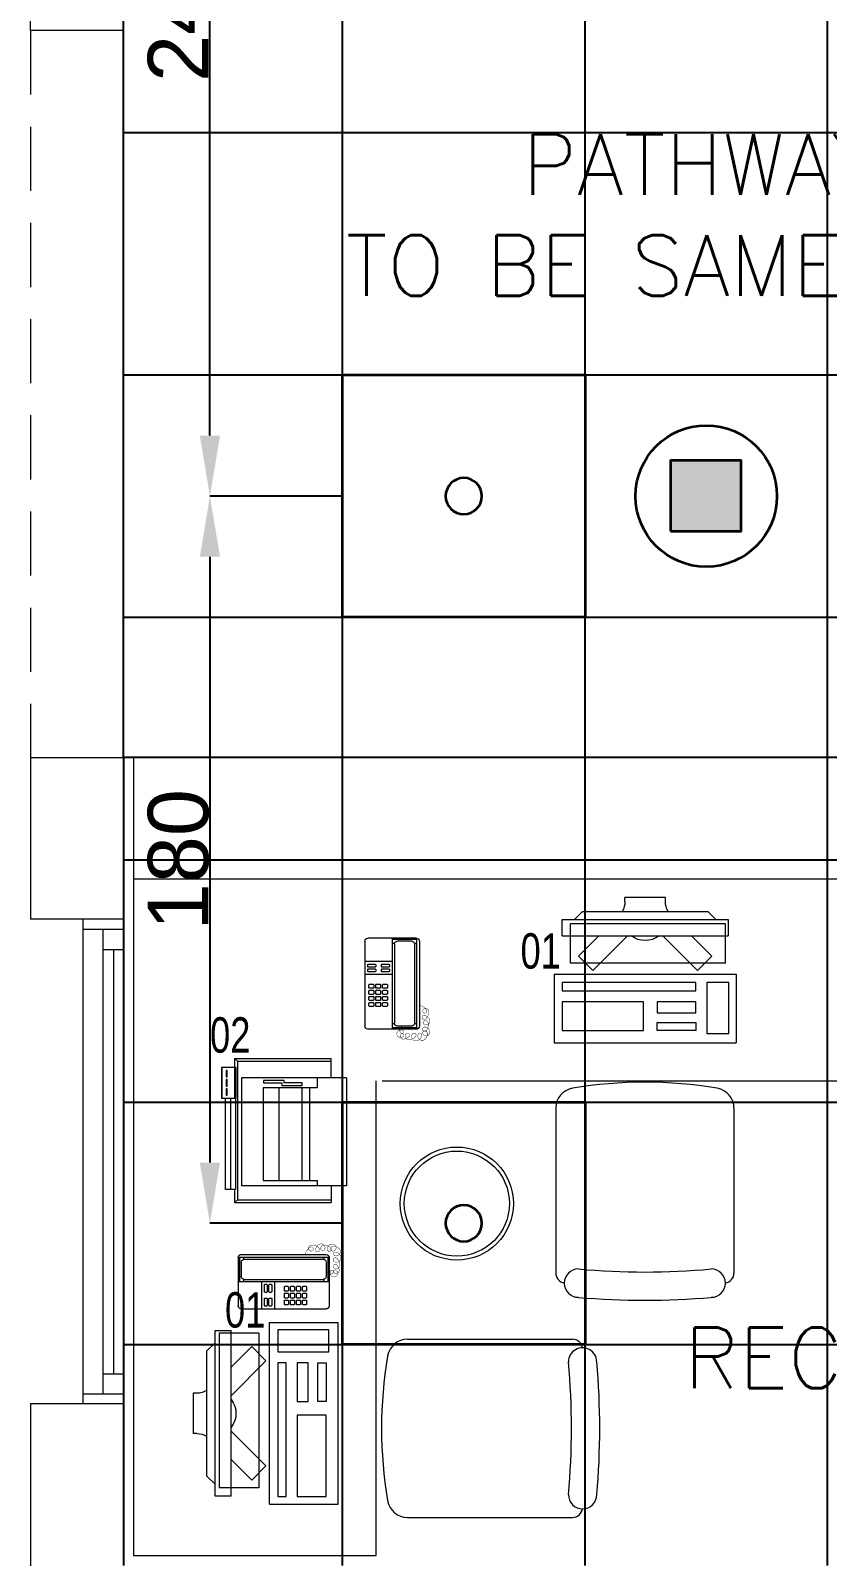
# Model space of a CAD drawing. Header units: inches. Extents: x -12418 to 57169, y -29325 to 19878.
# Drawn here: x 5228 to 7200, y -4725 to -947 of the extents above; entities that cross this region are included whole.
import ezdxf
from ezdxf.enums import TextEntityAlignment as Align

# ---------------------------------------------------------------- set-up
doc = ezdxf.new("R2010")
doc.units = ezdxf.units.IN
doc.header["$LTSCALE"] = 25
doc.header["$MEASUREMENT"] = 0
doc.header["$PDMODE"] = 3
doc.linetypes.add('00-Ground Floor$0$HIDDEN', pattern=[9.525, 6.35, -3.175])
doc.layers.get('0').update_dxf_attribs({"color": 8})
doc.layers.get('Defpoints').update_dxf_attribs({"color": 8})
for name, color, linetype, lineweight in [('00-Ground Floor$0$72_EGR_BASE_TEXT', 252, 'Continuous', 5), ('00-Ground Floor$0$72_EGR_EQP_TAG', 142, 'Continuous', 5), ('00-Ground Floor$0$Aluminum', 251, 'Continuous', 5), ('00-Ground Floor$0$LOADING', 253, 'Continuous', 5), ('00-Ground Floor$0$Proj', 251, 'Continuous', 5), ('00-Ground Floor$0$Walls', 251, 'Continuous', 5), ('E-DIM', 6, 'Continuous', 18), ('E-LITE-CIRC-NUMB', 6, 'Continuous', 25), ('E-LITE-CLNG', 150, 'Continuous', 35), ('E-LITE-CTRL', 6, 'Continuous', 25), ('T-INTC-CLNG @ 100', 33, 'Continuous', 35), ('T-INTC-DEVC-NUMB', 2, 'Continuous', 25)]:
    doc.layers.add(name, color=color, linetype=linetype, lineweight=lineweight)
doc.layers.add('00-Ground Floor$0$False Ceiling', color=251, linetype='Continuous')
doc.styles.add('00-Ground Floor$0$SIMPLEX', font='SIMPLEX.shx', dxfattribs={"height": 150})
doc.styles.add('00-Ground Floor$0$X3G_ENTITY_257CFD', font='swisscl.ttf', dxfattribs={"height": 200})
doc.styles.add('DC_Simplex', font='SIMPLEX.shx', dxfattribs={"width": 0.7})
doc.styles.get("Standard").update_dxf_attribs({"font": 'arial.ttf'})
doc.dimstyles.get("Standard").update_dxf_attribs({"dimtxt": 150, "dimasz": 150, "dimexe": 0.18, "dimexo": 0.0625, "dimgap": 1, "dimtad": 1, "dimdec": 0, "dimlfac": 0.1, "dimzin": 0, "dimdsep": 46, "dimtxsty": 'Standard', "dimcen": 0.09, "dimclrd": 256, "dimclrt": 7, "dimadec": 0, "dimazin": 0, "dimtfac": 1, "dimtdec": 0, "dimtofl": 0, "dimtmove": 0, "dimatfit": 3, "dimfxl": 1, "dimtolj": 1, "dimtzin": 0, "dimarcsym": 0})

# ---------------------------------------------------------------- blocks, each defined once
blk = doc.blocks.new('00-Ground Floor$0$GF21021-P')
for p, q in [((-0.2207, 0.4756), (-0.2207, 0.0675)), ((0.2205, 0.4756), (0.2205, 0.0675))]:
    blk.add_line(p, q)
for centre, radius, start, end in [((-0.0001, -0.5295), 1.0695, 80.3671, 99.6329), ((-0.1707, 0.4756), 0.05, 99.6329, 180), ((0.1705, 0.4756), 0.05, 0, 80.3671), ((-0.1643, 0.0425), 0.0351, 90, 270), ((0, 1.8467), 1.7767, 264.6946, 275.3053), ((0.1641, 0.0425), 0.0351, 270, 90), ((-0.1957, 0.0675), 0.025, 180, 261.4721), ((0.1955, 0.0675), 0.025, 278.5279, 0), ((0, 1.8314), 1.8314, 264.8532, 275.147)]:
    blk.add_arc(centre, radius, start, end)
blk = doc.blocks.new('00-Ground Floor$0$DM20079-P')
at = {"color": 0}
for p, q in [((-0.0686, 0.217), (-0.0686, 0.008)), ((-0.0616, 0.225), (0.0594, 0.225)), ((-0.0616, 0.225), (-0.0616, 0)), ((-0.0616, 0.222), (-0.0016, 0.222)), ((-0.0616, 0.212), (-0.0565, 0.212)), ((-0.0566, 0.2105), (-0.0566, 0.0145)), ((-0.0496, 0.2175), (-0.0136, 0.2175)), ((-0.0068, 0.212), (-0.0016, 0.212)), ((-0.0066, 0.2105), (-0.0066, 0.0145)), ((-0.0016, 0.225), (-0.0016, 0)), ((0.0664, 0.217), (0.0664, 0.008)), ((-0.0016, 0.1675), (0.0664, 0.1675)), ((-0.0016, 0.135), (0.0664, 0.135)), ((-0.0616, 0.013), (-0.0565, 0.013)), ((-0.0616, 0.003), (-0.0016, 0.003)), ((-0.0594, 0), (0.0594, 0)), ((-0.0496, 0.0075), (-0.0136, 0.0075)), ((-0.0068, 0.013), (-0.0016, 0.013))]:
    blk.add_line(p, q, dxfattribs=at)
for points in [[(0.0074, 0.1605, 0.414214), (0.0054, 0.1585), (0.0054, 0.1555, 0.414214), (0.0074, 0.1535), (0.0234, 0.1535, 0.414214), (0.0254, 0.1555), (0.0254, 0.1585, 0.414214), (0.0234, 0.1605)], [(0.0574, 0.1535, 0.414214), (0.0594, 0.1555), (0.0594, 0.1585, 0.414214), (0.0574, 0.1605), (0.0414, 0.1605, 0.414214), (0.0394, 0.1585), (0.0394, 0.1555, 0.414214), (0.0414, 0.1535)], [(0.0234, 0.142, 0.414214), (0.0254, 0.144), (0.0254, 0.147, 0.414214), (0.0234, 0.149), (0.0074, 0.149, 0.414214), (0.0054, 0.147), (0.0054, 0.144, 0.414214), (0.0074, 0.142)], [(0.0574, 0.142, 0.414214), (0.0594, 0.144), (0.0594, 0.147, 0.414214), (0.0574, 0.149), (0.0414, 0.149, 0.414214), (0.0394, 0.147), (0.0394, 0.144, 0.414214), (0.0414, 0.142)], [(0.0104, 0.103, 0.414214), (0.0124, 0.101), (0.0204, 0.101, 0.414214), (0.0224, 0.103), (0.0224, 0.109, 0.414214), (0.0204, 0.111), (0.0124, 0.111, 0.414214), (0.0104, 0.109)], [(0.0104, 0.088, 0.414214), (0.0124, 0.086), (0.0204, 0.086, 0.414214), (0.0224, 0.088), (0.0224, 0.094, 0.414214), (0.0204, 0.096), (0.0124, 0.096, 0.414214), (0.0104, 0.094)], [(0.0104, 0.073, 0.414214), (0.0124, 0.071), (0.0204, 0.071, 0.414214), (0.0224, 0.073), (0.0224, 0.079, 0.414214), (0.0204, 0.081), (0.0124, 0.081, 0.414214), (0.0104, 0.079)], [(0.0274, 0.103, 0.414214), (0.0294, 0.101), (0.0374, 0.101, 0.414214), (0.0394, 0.103), (0.0394, 0.109, 0.414214), (0.0374, 0.111), (0.0294, 0.111, 0.414214), (0.0274, 0.109)], [(0.0274, 0.088, 0.414214), (0.0294, 0.086), (0.0374, 0.086, 0.414214), (0.0394, 0.088), (0.0394, 0.094, 0.414214), (0.0374, 0.096), (0.0294, 0.096, 0.414214), (0.0274, 0.094)], [(0.0274, 0.073, 0.414214), (0.0294, 0.071), (0.0374, 0.071, 0.414214), (0.0394, 0.073), (0.0394, 0.079, 0.414214), (0.0374, 0.081), (0.0294, 0.081, 0.414214), (0.0274, 0.079)], [(0.0444, 0.103, 0.414214), (0.0464, 0.101), (0.0544, 0.101, 0.414214), (0.0564, 0.103), (0.0564, 0.109, 0.414214), (0.0544, 0.111), (0.0464, 0.111, 0.414214), (0.0444, 0.109)], [(0.0444, 0.088, 0.414214), (0.0464, 0.086), (0.0544, 0.086, 0.414214), (0.0564, 0.088), (0.0564, 0.094, 0.414214), (0.0544, 0.096), (0.0464, 0.096, 0.414214), (0.0444, 0.094)], [(0.0444, 0.073, 0.414214), (0.0464, 0.071), (0.0544, 0.071, 0.414214), (0.0564, 0.073), (0.0564, 0.079, 0.414214), (0.0544, 0.081), (0.0464, 0.081, 0.414214), (0.0444, 0.079)], [(0.0104, 0.058, 0.414214), (0.0124, 0.056), (0.0204, 0.056, 0.414214), (0.0224, 0.058), (0.0224, 0.064, 0.414214), (0.0204, 0.066), (0.0124, 0.066, 0.414214), (0.0104, 0.064)], [(0.0274, 0.058, 0.414214), (0.0294, 0.056), (0.0374, 0.056, 0.414214), (0.0394, 0.058), (0.0394, 0.064, 0.414214), (0.0374, 0.066), (0.0294, 0.066, 0.414214), (0.0274, 0.064)], [(0.0444, 0.058, 0.414214), (0.0464, 0.056), (0.0544, 0.056, 0.414214), (0.0564, 0.058), (0.0564, 0.064, 0.414214), (0.0544, 0.066), (0.0464, 0.066, 0.414214), (0.0444, 0.064)]]:
    blk.add_lwpolyline(points, format="xyb", close=True, dxfattribs=at)
at = {"color": 0, "const_width": 0.001}
blk.add_lwpolyline([(-0.0686, 0.059, 0.184574), (-0.0861, 0.0478, 1.44364), (-0.0769, 0.0452, 0.837915), (-0.0907, 0.0465, 0.30536), (-0.0835, 0.0248, 1.584726), (-0.0815, 0.034, 0.253153), (-0.094, 0.0228, 0.874198), (-0.0776, 0.0142, 0.915253), (-0.0897, 0.0168, 0.223821), (-0.0874, -0.0011, 1.703343), (-0.0796, 0.005, 0.588962), (-0.0934, -0.0114, 0.717795), (-0.0769, -0.0108, 0.983104), (-0.0875, -0.0075, 0.326362), (-0.0815, -0.0259, 0.758716), (-0.0657, -0.0134, 0.906186), (-0.0743, -0.016, 0.189488), (-0.067, -0.0272, 0.7948), (-0.0506, -0.0127, 1.223996), (-0.0585, -0.0193, 0.072149), (-0.0473, -0.0259, 0.645886), (-0.0341, -0.0134, 1.366917), (-0.042, -0.0193, 0.078415), (-0.0315, -0.0246, 0.723006), (-0.0229, -0.0127, 1.105484), (-0.0289, -0.018, 0.327892), (-0.017, -0.0193, 0.446638), (-0.0144, -0.0068, 0.327263), (-0.0269, -0.0029, 1.240441), (-0.0229, -0.0094, 0.611307), (-0.0278, 0.0075)], format="xyb", dxfattribs=at)
at = {"color": 0}
for centre, radius, start, end in [((-0.0605, 0.217), 0.00813, 97.9633, 179.6649), ((-0.0496, 0.2105), 0.007, 90, 180), ((-0.0136, 0.2105), 0.007, 0, 90), ((0.0582, 0.217), 0.00813, 0.3351, 82.0367), ((-0.0605, 0.008), 0.00813, 180.3351, 277.9633), ((-0.0496, 0.0145), 0.007, 180, 270), ((-0.0136, 0.0145), 0.007, 270, 0), ((0.0582, 0.008), 0.00813, 277.9633, 359.6649)]:
    blk.add_arc(centre, radius, start, end, dxfattribs=at)
blk = doc.blocks.new('00-Ground Floor$0$ITCWLS1-P')
at = {"layer": '00-Ground Floor$0$LOADING'}
for p, q in [((-0.2651, 0.43, 0), (-0.3051, 0.43, 0)), ((-0.3051, 0.43, 0), (-0.3051, 0.02, 0)), ((-0.2651, 0.43, 0), (-0.2651, 0.02, 0)), ((-0.17, 0.45), (-0.17, 0)), ((-0.17, 0.45), (0, 0.45)), ((-0.1496, 0.4305), (-0.1291, 0.4305)), ((-0.1291, 0.4305), (-0.1291, 0.4089)), ((0, 0.45), (0, 0)), ((-0.3251, 0.38, 0), (-0.3051, 0.4, 0)), ((-0.3251, 0.38, 0), (-0.3251, 0.07, 0)), ((-0.197, 0.4094), (-0.295, 0.4094)), ((-0.295, 0.0264), (-0.295, 0.4094)), ((-0.197, 0.0264), (-0.197, 0.4094)), ((-0.3503, 0.275), (-0.3596, 0.275)), ((-0.3596, 0.175), (-0.3596, 0.275)), ((-0.3503, 0.175), (-0.3596, 0.175)), ((-0.3251, 0.07, 0), (-0.3051, 0.05, 0)), ((-0.3051, 0.02, 0), (-0.2651, 0.02, 0)), ((-0.197, 0.0264), (-0.295, 0.0264)), ((-0.17, 0), (0, 0))]:
    blk.add_line(p, q, dxfattribs=at)
at = {"layer": '00-Ground Floor$0$LOADING', "extrusion": (2.48281e-10, 3.18408e-10, -1)}
for p, q in [((-0.2651, 0.3395), (-0.2144, 0.3902)), ((-0.1791, 0.3548), (-0.2144, 0.3902)), ((-0.2651, 0.2688), (-0.1791, 0.3548))]:
    blk.add_line(p, q, dxfattribs=at)
at = {"layer": '00-Ground Floor$0$LOADING', "extrusion": (2.48281e-10, -3.18408e-10, -1)}
for p, q in [((-0.2651, 0.1812), (-0.1791, 0.0952)), ((-0.2651, 0.1105), (-0.2144, 0.0598)), ((-0.1791, 0.0952), (-0.2144, 0.0598))]:
    blk.add_line(p, q, dxfattribs=at)
at = {"layer": '00-Ground Floor$0$LOADING'}
for points in [[(-0.1291, 0.4089), (-0.1291, 0.1), (-0.1496, 0.1), (-0.1496, 0.4305)], [(-0.1496, 0.1), (-0.1496, 0.1), (-0.1496, 0.1), (-0.1496, 0.1), (-0.1496, 0.1), (-0.1496, 0.1), (-0.1496, 0.1), (-0.1496, 0.1), (-0.1496, 0.1)], [(-0.1496, 0.1), (-0.1496, 0.1), (-0.1496, 0.1), (-0.1496, 0.1), (-0.1496, 0.1), (-0.1496, 0.1), (-0.1496, 0.1), (-0.1496, 0.1), (-0.1496, 0.1), (-0.1496, 0.1), (-0.1496, 0.1), (-0.1496, 0.1), (-0.1496, 0.1), (-0.1496, 0.1), (-0.1496, 0.1), (-0.1496, 0.1), (-0.1496, 0.1), (-0.1496, 0.1)], [(-0.1496, 0.1), (-0.1496, 0.1), (-0.1496, 0.1), (-0.1496, 0.1), (-0.1496, 0.1), (-0.1496, 0.1), (-0.1496, 0.1), (-0.1496, 0.1), (-0.1496, 0.1), (-0.1496, 0.1)], [(-0.1496, 0.1), (-0.1496, 0.1), (-0.1496, 0.1), (-0.1496, 0.1), (-0.1496, 0.1), (-0.1496, 0.1), (-0.1496, 0.1)], [(-0.1496, 0.1), (-0.1496, 0.1), (-0.1496, 0.1), (-0.1496, 0.1), (-0.1496, 0.1), (-0.1496, 0.1), (-0.1496, 0.1), (-0.1496, 0.1), (-0.1496, 0.1), (-0.1496, 0.1)], [(-0.1496, 0.1), (-0.1496, 0.1), (-0.1496, 0.1), (-0.1496, 0.1), (-0.1496, 0.1), (-0.1496, 0.1), (-0.1496, 0.1), (-0.1496, 0.1), (-0.1496, 0.1), (-0.1496, 0.1), (-0.1496, 0.1), (-0.1496, 0.1), (-0.1496, 0.1), (-0.1496, 0.1), (-0.1496, 0.1)], [(-0.1496, 0.1), (-0.1496, 0.1), (-0.1496, 0.1), (-0.1496, 0.1), (-0.1496, 0.1), (-0.1496, 0.1), (-0.1496, 0.1), (-0.1496, 0.1), (-0.1496, 0.1), (-0.1496, 0.1)], [(-0.1496, 0.1), (-0.1496, 0.1), (-0.1496, 0.1), (-0.1496, 0.1), (-0.1496, 0.1), (-0.1496, 0.1), (-0.1496, 0.1), (-0.1496, 0.1), (-0.1496, 0.1), (-0.1496, 0.1)], [(-0.1496, 0.1), (-0.1496, 0.1), (-0.1496, 0.1), (-0.1496, 0.1), (-0.1496, 0.1), (-0.1496, 0.1), (-0.1496, 0.1), (-0.1496, 0.1), (-0.1496, 0.1), (-0.1496, 0.1), (-0.1496, 0.1), (-0.1496, 0.1), (-0.1496, 0.1), (-0.1496, 0.1), (-0.1496, 0.1), (-0.1496, 0.1), (-0.1496, 0.1), (-0.1496, 0.1), (-0.1496, 0.1), (-0.1496, 0.1), (-0.1496, 0.1), (-0.1496, 0.1), (-0.1496, 0.1), (-0.1496, 0.1), (-0.1496, 0.1), (-0.1496, 0.1), (-0.1496, 0.1), (-0.1496, 0.1), (-0.1496, 0.1), (-0.1496, 0.1), (-0.1496, 0.1), (-0.1496, 0.1), (-0.1496, 0.1), (-0.1496, 0.1), (-0.1496, 0.1), (-0.1496, 0.1), (-0.1496, 0.1), (-0.1496, 0.1), (-0.1496, 0.1), (-0.1496, 0.1), (-0.1496, 0.1), (-0.1496, 0.1), (-0.1496, 0.1), (-0.1496, 0.1), (-0.1496, 0.1), (-0.1496, 0.1), (-0.1496, 0.1), (-0.1496, 0.1), (-0.1496, 0.1), (-0.1496, 0.1), (-0.1496, 0.1), (-0.1496, 0.1), (-0.1496, 0.1), (-0.1496, 0.1)], [(-0.1496, 0.1), (-0.1496, 0.1), (-0.1496, 0.1), (-0.1496, 0.1), (-0.1496, 0.1), (-0.1496, 0.1), (-0.1496, 0.1), (-0.1496, 0.1), (-0.1496, 0.1), (-0.1496, 0.1), (-0.1496, 0.1), (-0.1496, 0.1), (-0.1496, 0.1), (-0.1496, 0.1), (-0.1496, 0.1), (-0.1496, 0.1), (-0.1496, 0.1), (-0.1496, 0.1), (-0.1496, 0.1), (-0.1496, 0.1), (-0.1496, 0.1), (-0.1496, 0.1), (-0.1496, 0.1), (-0.1496, 0.1), (-0.1496, 0.1), (-0.1496, 0.1), (-0.1496, 0.1), (-0.1496, 0.1), (-0.1496, 0.1), (-0.1496, 0.1), (-0.1496, 0.1), (-0.1496, 0.1), (-0.1496, 0.1), (-0.1496, 0.1), (-0.1496, 0.1), (-0.1496, 0.1), (-0.1496, 0.1), (-0.1496, 0.1), (-0.1496, 0.1), (-0.1496, 0.1), (-0.1496, 0.1), (-0.1496, 0.1), (-0.1496, 0.1), (-0.1496, 0.1), (-0.1496, 0.1), (-0.1496, 0.1), (-0.1496, 0.1), (-0.1496, 0.1), (-0.1496, 0.1), (-0.1496, 0.1), (-0.1496, 0.1), (-0.1496, 0.1), (-0.1496, 0.1), (-0.1496, 0.1), (-0.1496, 0.1), (-0.1496, 0.1), (-0.1496, 0.1), (-0.1496, 0.1), (-0.1496, 0.1), (-0.1496, 0.1), (-0.1496, 0.1), (-0.1496, 0.1), (-0.1496, 0.1), (-0.1496, 0.1), (-0.1496, 0.1), (-0.1496, 0.1), (-0.1496, 0.1), (-0.1496, 0.1), (-0.1496, 0.1), (-0.1496, 0.1), (-0.1496, 0.1), (-0.1496, 0.1), (-0.1496, 0.1), (-0.1496, 0.1), (-0.1496, 0.1), (-0.1496, 0.1), (-0.1496, 0.1), (-0.1496, 0.1), (-0.1496, 0.1), (-0.1496, 0.1), (-0.1496, 0.1), (-0.1496, 0.1), (-0.1496, 0.1), (-0.1496, 0.1), (-0.1496, 0.1), (-0.1496, 0.1), (-0.1496, 0.1), (-0.1496, 0.1), (-0.1496, 0.1)], [(-0.1496, 0.1), (-0.1496, 0.1), (-0.1496, 0.1), (-0.1496, 0.1), (-0.1496, 0.1), (-0.1496, 0.1), (-0.1496, 0.1), (-0.1496, 0.1), (-0.1496, 0.1), (-0.1496, 0.1), (-0.1496, 0.1), (-0.1496, 0.1)], [(-0.1496, 0.1), (-0.1496, 0.1), (-0.1496, 0.1), (-0.1496, 0.1), (-0.1496, 0.1), (-0.1496, 0.1), (-0.1496, 0.1)], [(-0.1496, 0.1), (-0.1496, 0.1), (-0.1496, 0.1), (-0.1496, 0.1), (-0.1496, 0.1), (-0.1496, 0.1), (-0.1496, 0.1), (-0.1496, 0.1), (-0.1496, 0.1), (-0.1496, 0.1), (-0.1496, 0.1), (-0.1496, 0.1), (-0.1496, 0.1), (-0.1496, 0.1), (-0.1496, 0.1), (-0.1496, 0.1), (-0.1496, 0.1)], [(-0.1496, 0.1), (-0.1496, 0.1), (-0.1496, 0.1), (-0.1496, 0.1), (-0.1496, 0.1), (-0.1496, 0.1), (-0.1496, 0.1), (-0.1496, 0.1), (-0.1496, 0.1), (-0.1496, 0.1), (-0.1496, 0.1), (-0.1496, 0.1), (-0.1496, 0.1), (-0.1496, 0.1), (-0.1496, 0.1), (-0.1496, 0.1), (-0.1496, 0.1), (-0.1496, 0.1), (-0.1496, 0.1), (-0.1496, 0.1), (-0.1496, 0.1), (-0.1496, 0.1), (-0.1496, 0.1), (-0.1496, 0.1), (-0.1496, 0.1), (-0.1496, 0.1), (-0.1496, 0.1), (-0.1496, 0.1), (-0.1496, 0.1), (-0.1496, 0.1), (-0.1496, 0.1), (-0.1496, 0.1), (-0.1496, 0.1), (-0.1496, 0.1), (-0.1496, 0.1), (-0.1496, 0.1), (-0.1496, 0.1), (-0.1496, 0.1), (-0.1496, 0.1), (-0.1496, 0.1), (-0.1496, 0.1), (-0.1496, 0.1), (-0.1496, 0.1), (-0.1496, 0.1), (-0.1496, 0.1), (-0.1496, 0.1), (-0.1496, 0.1), (-0.1496, 0.1), (-0.1496, 0.1), (-0.1496, 0.1), (-0.1496, 0.1), (-0.1496, 0.1), (-0.1496, 0.1), (-0.1496, 0.1), (-0.1496, 0.1), (-0.1496, 0.1), (-0.1496, 0.1), (-0.1496, 0.1), (-0.1496, 0.1), (-0.1496, 0.1), (-0.1496, 0.1), (-0.1496, 0.1), (-0.1496, 0.1), (-0.1496, 0.1), (-0.1496, 0.1), (-0.1496, 0.1), (-0.1496, 0.1), (-0.1496, 0.1), (-0.1496, 0.1), (-0.1496, 0.1), (-0.1496, 0.1), (-0.1496, 0.1), (-0.1496, 0.1), (-0.1496, 0.1), (-0.1496, 0.1), (-0.1496, 0.1), (-0.1496, 0.1), (-0.1496, 0.1), (-0.1496, 0.1), (-0.1496, 0.1), (-0.1496, 0.1), (-0.1496, 0.1), (-0.1496, 0.1), (-0.1496, 0.1), (-0.1496, 0.1), (-0.1496, 0.1), (-0.1496, 0.1), (-0.1496, 0.1), (-0.1496, 0.1), (-0.1496, 0.1), (-0.1496, 0.1), (-0.1496, 0.1), (-0.1496, 0.1), (-0.1496, 0.1), (-0.1496, 0.1), (-0.1496, 0.1), (-0.1496, 0.1), (-0.1496, 0.1), (-0.1496, 0.1), (-0.1496, 0.1), (-0.1496, 0.1), (-0.1496, 0.1), (-0.1496, 0.1), (-0.1496, 0.1), (-0.1496, 0.1), (-0.1496, 0.1), (-0.1496, 0.1), (-0.1496, 0.1), (-0.1496, 0.1), (-0.1496, 0.1), (-0.1496, 0.1)], [(-0.1496, 0.1), (-0.1496, 0.1), (-0.1496, 0.1), (-0.1496, 0.1), (-0.1496, 0.1), (-0.1496, 0.1), (-0.1496, 0.1), (-0.1496, 0.1)]]:
    blk.add_lwpolyline(points, dxfattribs=at)
for points in [[(-0.1019, 0.4305), (-0.0304, 0.4305), (-0.0304, 0.2294), (-0.1019, 0.2294)], [(-0.1019, 0.1954), (-0.0747, 0.1954), (-0.0747, 0.1), (-0.1019, 0.1)], [(-0.0304, 0.1954), (-0.0508, 0.1954), (-0.0508, 0.1), (-0.0304, 0.1)], [(-0.1496, 0.1), (-0.1496, 0.1), (-0.1496, 0.1), (-0.1496, 0.1), (-0.1496, 0.1), (-0.1496, 0.1), (-0.1496, 0.1), (-0.1496, 0.1), (-0.1496, 0.1), (-0.1496, 0.1), (-0.1496, 0.1), (-0.1496, 0.1), (-0.1496, 0.1), (-0.1496, 0.1), (-0.1496, 0.1), (-0.1496, 0.1), (-0.1496, 0.1), (-0.1496, 0.1), (-0.1496, 0.1), (-0.1496, 0.1), (-0.1496, 0.1), (-0.1496, 0.1), (-0.1496, 0.1), (-0.1496, 0.1), (-0.1496, 0.1), (-0.1496, 0.1), (-0.1496, 0.1), (-0.1496, 0.1), (-0.1496, 0.1), (-0.1496, 0.1), (-0.1496, 0.1), (-0.1496, 0.1), (-0.1496, 0.1), (-0.1496, 0.1), (-0.1496, 0.1), (-0.1496, 0.1), (-0.1496, 0.1), (-0.1496, 0.1), (-0.1496, 0.1), (-0.1496, 0.1), (-0.1496, 0.1), (-0.1496, 0.1), (-0.1496, 0.1), (-0.1496, 0.1), (-0.1496, 0.1), (-0.1496, 0.1), (-0.1496, 0.1), (-0.1496, 0.1), (-0.1496, 0.1), (-0.1496, 0.1), (-0.1496, 0.1), (-0.1496, 0.1), (-0.1496, 0.1), (-0.1496, 0.1), (-0.1496, 0.1), (-0.1496, 0.1), (-0.1496, 0.1), (-0.1496, 0.1), (-0.1496, 0.1), (-0.1496, 0.1), (-0.1496, 0.1), (-0.1496, 0.1), (-0.1496, 0.1), (-0.1496, 0.1), (-0.1496, 0.1), (-0.1496, 0.1), (-0.1496, 0.1), (-0.1496, 0.1), (-0.1496, 0.1), (-0.1496, 0.1), (-0.1496, 0.1), (-0.1496, 0.1), (-0.1496, 0.1), (-0.1496, 0.1), (-0.1496, 0.1), (-0.1496, 0.1), (-0.1496, 0.1), (-0.1496, 0.1), (-0.1496, 0.1), (-0.1496, 0.1), (-0.1496, 0.1), (-0.1496, 0.1), (-0.1496, 0.1), (-0.1496, 0.1), (-0.1496, 0.1), (-0.1496, 0.1), (-0.1496, 0.1), (-0.1496, 0.1), (-0.1496, 0.1), (-0.1496, 0.1), (-0.1496, 0.1), (-0.1496, 0.1), (-0.1496, 0.1), (-0.1496, 0.1), (-0.1496, 0.1), (-0.1496, 0.1), (-0.1496, 0.1), (-0.1496, 0.1), (-0.1496, 0.1), (-0.1496, 0.1), (-0.1496, 0.1), (-0.1496, 0.1), (-0.1496, 0.1), (-0.1496, 0.1), (-0.1496, 0.1), (-0.1496, 0.1), (-0.1496, 0.1), (-0.1496, 0.1), (-0.1496, 0.1), (-0.1496, 0.1), (-0.1496, 0.1), (-0.1496, 0.1), (-0.1496, 0.1), (-0.1496, 0.1), (-0.1496, 0.1), (-0.1496, 0.1), (-0.1496, 0.1), (-0.1496, 0.1), (-0.1496, 0.1), (-0.1496, 0.1), (-0.1496, 0.1), (-0.1496, 0.1), (-0.1496, 0.1), (-0.1496, 0.1), (-0.1496, 0.1), (-0.1496, 0.1), (-0.1496, 0.1), (-0.1496, 0.1), (-0.1496, 0.1), (-0.1496, 0.1), (-0.1496, 0.1), (-0.1496, 0.1), (-0.1496, 0.1), (-0.1496, 0.1), (-0.1496, 0.1), (-0.1496, 0.1), (-0.1496, 0.1), (-0.1496, 0.1), (-0.1496, 0.1), (-0.1496, 0.1), (-0.1496, 0.1), (-0.1496, 0.1), (-0.1496, 0.1), (-0.1496, 0.1), (-0.1496, 0.1), (-0.1496, 0.1), (-0.1496, 0.1), (-0.1496, 0.1), (-0.1496, 0.1), (-0.1496, 0.1), (-0.1496, 0.1), (-0.1496, 0.1), (-0.1496, 0.1), (-0.1496, 0.1), (-0.1496, 0.1), (-0.1496, 0.1), (-0.1496, 0.1), (-0.1496, 0.1), (-0.1496, 0.1), (-0.1496, 0.1), (-0.1496, 0.1), (-0.1496, 0.1), (-0.1496, 0.1), (-0.1496, 0.1), (-0.1496, 0.1), (-0.1496, 0.1), (-0.1496, 0.1), (-0.1496, 0.1), (-0.1496, 0.1), (-0.1496, 0.1), (-0.1496, 0.1), (-0.1496, 0.1), (-0.1496, 0.1), (-0.1496, 0.1), (-0.1496, 0.1), (-0.1496, 0.1), (-0.1496, 0.1), (-0.1496, 0.1), (-0.1496, 0.1), (-0.1496, 0.1), (-0.1496, 0.1), (-0.1496, 0.1), (-0.1496, 0.1), (-0.1496, 0.1), (-0.1496, 0.1), (-0.1496, 0.1), (-0.1496, 0.1), (-0.1496, 0.1), (-0.1496, 0.1), (-0.1496, 0.1), (-0.1496, 0.1), (-0.1496, 0.1), (-0.1496, 0.1), (-0.1496, 0.1), (-0.1496, 0.1), (-0.1496, 0.1), (-0.1496, 0.1), (-0.1496, 0.1), (-0.1496, 0.1), (-0.1496, 0.1), (-0.1496, 0.1), (-0.1496, 0.1), (-0.1496, 0.1), (-0.1496, 0.1), (-0.1496, 0.1), (-0.1496, 0.1), (-0.1496, 0.1), (-0.1496, 0.1), (-0.1496, 0.1), (-0.1496, 0.1), (-0.1496, 0.1), (-0.1496, 0.1), (-0.1496, 0.1), (-0.1496, 0.1), (-0.1496, 0.1), (-0.1496, 0.1), (-0.1496, 0.1), (-0.1496, 0.1), (-0.1496, 0.1), (-0.1496, 0.1), (-0.1496, 0.1), (-0.1496, 0.1), (-0.1496, 0.1), (-0.1496, 0.1), (-0.1496, 0.1), (-0.1496, 0.1), (-0.1496, 0.1), (-0.1496, 0.1), (-0.1496, 0.1), (-0.1496, 0.1), (-0.1496, 0.1), (-0.1496, 0.1), (-0.1496, 0.1), (-0.1496, 0.1), (-0.1496, 0.1), (-0.1496, 0.1), (-0.1496, 0.1), (-0.1496, 0.1), (-0.1496, 0.1), (-0.1496, 0.1), (-0.1496, 0.1), (-0.1496, 0.1), (-0.1496, 0.1), (-0.1496, 0.1), (-0.1496, 0.1), (-0.1496, 0.1), (-0.1496, 0.1), (-0.1496, 0.1), (-0.1496, 0.1), (-0.1496, 0.1), (-0.1496, 0.1), (-0.1496, 0.1), (-0.1496, 0.1), (-0.1496, 0.1), (-0.1496, 0.1), (-0.1496, 0.1), (-0.1496, 0.1), (-0.1496, 0.1), (-0.1496, 0.1), (-0.1496, 0.1), (-0.1496, 0.1), (-0.1496, 0.1), (-0.1496, 0.1), (-0.1496, 0.1), (-0.1496, 0.1), (-0.1496, 0.1), (-0.1496, 0.1), (-0.1496, 0.1), (-0.1496, 0.1), (-0.1496, 0.1), (-0.1496, 0.1), (-0.1496, 0.1), (-0.1496, 0.1), (-0.1496, 0.1), (-0.1496, 0.1), (-0.1496, 0.1), (-0.1496, 0.1)], [(-0.1496, 0.1), (-0.1496, 0.1), (-0.1496, 0.1), (-0.1496, 0.1), (-0.1496, 0.1), (-0.1496, 0.1), (-0.1496, 0.1), (-0.1496, 0.1), (-0.1496, 0.1), (-0.1496, 0.1), (-0.1496, 0.1), (-0.1496, 0.1), (-0.1496, 0.1), (-0.1496, 0.1), (-0.1496, 0.1), (-0.1496, 0.1), (-0.1496, 0.1), (-0.1496, 0.1), (-0.1496, 0.1), (-0.1496, 0.1), (-0.1496, 0.1), (-0.1496, 0.1), (-0.1496, 0.1), (-0.1496, 0.1), (-0.1496, 0.1), (-0.1496, 0.1), (-0.1496, 0.1), (-0.1496, 0.1), (-0.1496, 0.1), (-0.1496, 0.1), (-0.1496, 0.1), (-0.1496, 0.1), (-0.1496, 0.1), (-0.1496, 0.1), (-0.1496, 0.1), (-0.1496, 0.1), (-0.1496, 0.1), (-0.1496, 0.1), (-0.1496, 0.1), (-0.1496, 0.1), (-0.1496, 0.1), (-0.1496, 0.1), (-0.1496, 0.1), (-0.1496, 0.1), (-0.1496, 0.1), (-0.1496, 0.1), (-0.1496, 0.1), (-0.1496, 0.1), (-0.1496, 0.1), (-0.1496, 0.1), (-0.1496, 0.1), (-0.1496, 0.1), (-0.1496, 0.1), (-0.1496, 0.1), (-0.1496, 0.1), (-0.1496, 0.1), (-0.1496, 0.1), (-0.1496, 0.1), (-0.1496, 0.1), (-0.1496, 0.1), (-0.1496, 0.1), (-0.1496, 0.1), (-0.1496, 0.1), (-0.1496, 0.1), (-0.1496, 0.1), (-0.1496, 0.1), (-0.1496, 0.1), (-0.1496, 0.1), (-0.1496, 0.1), (-0.1496, 0.1), (-0.1496, 0.1), (-0.1496, 0.1), (-0.1496, 0.1), (-0.1496, 0.1), (-0.1496, 0.1), (-0.1496, 0.1), (-0.1496, 0.1), (-0.1496, 0.1), (-0.1496, 0.1), (-0.1496, 0.1), (-0.1496, 0.1), (-0.1496, 0.1), (-0.1496, 0.1), (-0.1496, 0.1), (-0.1496, 0.1), (-0.1496, 0.1), (-0.1496, 0.1), (-0.1496, 0.1), (-0.1496, 0.1), (-0.1496, 0.1), (-0.1496, 0.1), (-0.1496, 0.1), (-0.1496, 0.1), (-0.1496, 0.1), (-0.1496, 0.1), (-0.1496, 0.1), (-0.1496, 0.1), (-0.1496, 0.1), (-0.1496, 0.1), (-0.1496, 0.1), (-0.1496, 0.1), (-0.1496, 0.1), (-0.1496, 0.1), (-0.1496, 0.1), (-0.1496, 0.1), (-0.1496, 0.1), (-0.1496, 0.1), (-0.1496, 0.1), (-0.1496, 0.1), (-0.1496, 0.1), (-0.1496, 0.1), (-0.1496, 0.1), (-0.1496, 0.1), (-0.1496, 0.1), (-0.1496, 0.1), (-0.1496, 0.1), (-0.1496, 0.1), (-0.1496, 0.1), (-0.1496, 0.1), (-0.1496, 0.1), (-0.1496, 0.1), (-0.1496, 0.1), (-0.1496, 0.1), (-0.1496, 0.1), (-0.1496, 0.1), (-0.1496, 0.1), (-0.1496, 0.1), (-0.1496, 0.1), (-0.1496, 0.1), (-0.1496, 0.1), (-0.1496, 0.1), (-0.1496, 0.1), (-0.1496, 0.1), (-0.1496, 0.1), (-0.1496, 0.1), (-0.1496, 0.1), (-0.1496, 0.1), (-0.1496, 0.1), (-0.1496, 0.1), (-0.1496, 0.1), (-0.1496, 0.1), (-0.1496, 0.1), (-0.1496, 0.1), (-0.1496, 0.1), (-0.1496, 0.1), (-0.1496, 0.1), (-0.1496, 0.1), (-0.1496, 0.1), (-0.1496, 0.1), (-0.1496, 0.1), (-0.1496, 0.1), (-0.1496, 0.1), (-0.1496, 0.1), (-0.1496, 0.1), (-0.1496, 0.1), (-0.1496, 0.1), (-0.1496, 0.1), (-0.1496, 0.1), (-0.1496, 0.1), (-0.1496, 0.1), (-0.1496, 0.1), (-0.1496, 0.1), (-0.1496, 0.1), (-0.1496, 0.1), (-0.1496, 0.1), (-0.1496, 0.1), (-0.1496, 0.1), (-0.1496, 0.1), (-0.1496, 0.1), (-0.1496, 0.1), (-0.1496, 0.1), (-0.1496, 0.1), (-0.1496, 0.1), (-0.1496, 0.1), (-0.1496, 0.1), (-0.1496, 0.1), (-0.1496, 0.1), (-0.1496, 0.1), (-0.1496, 0.1), (-0.1496, 0.1), (-0.1496, 0.1), (-0.1496, 0.1), (-0.1496, 0.1), (-0.1496, 0.1), (-0.1496, 0.1), (-0.1496, 0.1), (-0.1496, 0.1), (-0.1496, 0.1), (-0.1496, 0.1), (-0.1496, 0.1), (-0.1496, 0.1), (-0.1496, 0.1), (-0.1496, 0.1), (-0.1496, 0.1), (-0.1496, 0.1), (-0.1496, 0.1), (-0.1496, 0.1), (-0.1496, 0.1), (-0.1496, 0.1), (-0.1496, 0.1), (-0.1496, 0.1), (-0.1496, 0.1), (-0.1496, 0.1), (-0.1496, 0.1), (-0.1496, 0.1), (-0.1496, 0.1), (-0.1496, 0.1), (-0.1496, 0.1), (-0.1496, 0.1), (-0.1496, 0.1), (-0.1496, 0.1), (-0.1496, 0.1), (-0.1496, 0.1), (-0.1496, 0.1)], [(-0.1496, 0.1), (-0.1496, 0.1), (-0.1496, 0.1), (-0.1496, 0.1), (-0.1496, 0.1), (-0.1496, 0.1), (-0.1496, 0.1), (-0.1496, 0.1), (-0.1496, 0.1), (-0.1496, 0.1), (-0.1496, 0.1), (-0.1496, 0.1), (-0.1496, 0.1), (-0.1496, 0.1), (-0.1496, 0.1), (-0.1496, 0.1), (-0.1496, 0.1), (-0.1496, 0.1), (-0.1496, 0.1), (-0.1496, 0.1), (-0.1496, 0.1), (-0.1496, 0.1), (-0.1496, 0.1), (-0.1496, 0.1), (-0.1496, 0.1), (-0.1496, 0.1), (-0.1496, 0.1), (-0.1496, 0.1), (-0.1496, 0.1), (-0.1496, 0.1), (-0.1496, 0.1), (-0.1496, 0.1), (-0.1496, 0.1), (-0.1496, 0.1), (-0.1496, 0.1), (-0.1496, 0.1), (-0.1496, 0.1), (-0.1496, 0.1), (-0.1496, 0.1), (-0.1496, 0.1), (-0.1496, 0.1), (-0.1496, 0.1), (-0.1496, 0.1), (-0.1496, 0.1), (-0.1496, 0.1), (-0.1496, 0.1), (-0.1496, 0.1), (-0.1496, 0.1), (-0.1496, 0.1), (-0.1496, 0.1), (-0.1496, 0.1), (-0.1496, 0.1), (-0.1496, 0.1), (-0.1496, 0.1), (-0.1496, 0.1), (-0.1496, 0.1), (-0.1496, 0.1), (-0.1496, 0.1), (-0.1496, 0.1), (-0.1496, 0.1), (-0.1496, 0.1), (-0.1496, 0.1), (-0.1496, 0.1), (-0.1496, 0.1), (-0.1496, 0.1), (-0.1496, 0.1), (-0.1496, 0.1), (-0.1496, 0.1), (-0.1496, 0.1), (-0.1496, 0.1), (-0.1496, 0.1), (-0.1496, 0.1), (-0.1496, 0.1), (-0.1496, 0.1), (-0.1496, 0.1), (-0.1496, 0.1), (-0.1496, 0.1), (-0.1496, 0.1), (-0.1496, 0.1), (-0.1496, 0.1), (-0.1496, 0.1), (-0.1496, 0.1), (-0.1496, 0.1), (-0.1496, 0.1), (-0.1496, 0.1), (-0.1496, 0.1), (-0.1496, 0.1), (-0.1496, 0.1), (-0.1496, 0.1), (-0.1496, 0.1), (-0.1496, 0.1), (-0.1496, 0.1), (-0.1496, 0.1), (-0.1496, 0.1), (-0.1496, 0.1), (-0.1496, 0.1), (-0.1496, 0.1), (-0.1496, 0.1), (-0.1496, 0.1), (-0.1496, 0.1), (-0.1496, 0.1), (-0.1496, 0.1), (-0.1496, 0.1), (-0.1496, 0.1), (-0.1496, 0.1), (-0.1496, 0.1), (-0.1496, 0.1), (-0.1496, 0.1), (-0.1496, 0.1), (-0.1496, 0.1), (-0.1496, 0.1), (-0.1496, 0.1), (-0.1496, 0.1), (-0.1496, 0.1), (-0.1496, 0.1), (-0.1496, 0.1), (-0.1496, 0.1), (-0.1496, 0.1), (-0.1496, 0.1), (-0.1496, 0.1), (-0.1496, 0.1), (-0.1496, 0.1), (-0.1496, 0.1), (-0.1496, 0.1), (-0.1496, 0.1), (-0.1496, 0.1), (-0.1496, 0.1), (-0.1496, 0.1), (-0.1496, 0.1), (-0.1496, 0.1), (-0.1496, 0.1), (-0.1496, 0.1), (-0.1496, 0.1), (-0.1496, 0.1), (-0.1496, 0.1), (-0.1496, 0.1), (-0.1496, 0.1), (-0.1496, 0.1), (-0.1496, 0.1), (-0.1496, 0.1), (-0.1496, 0.1), (-0.1496, 0.1), (-0.1496, 0.1), (-0.1496, 0.1), (-0.1496, 0.1), (-0.1496, 0.1), (-0.1496, 0.1), (-0.1496, 0.1), (-0.1496, 0.1), (-0.1496, 0.1), (-0.1496, 0.1), (-0.1496, 0.1), (-0.1496, 0.1), (-0.1496, 0.1), (-0.1496, 0.1), (-0.1496, 0.1), (-0.1496, 0.1), (-0.1496, 0.1), (-0.1496, 0.1), (-0.1496, 0.1), (-0.1496, 0.1), (-0.1496, 0.1), (-0.1496, 0.1), (-0.1496, 0.1), (-0.1496, 0.1), (-0.1496, 0.1), (-0.1496, 0.1), (-0.1496, 0.1), (-0.1496, 0.1), (-0.1496, 0.1), (-0.1496, 0.1), (-0.1496, 0.1), (-0.1496, 0.1), (-0.1496, 0.1), (-0.1496, 0.1), (-0.1496, 0.1), (-0.1496, 0.1), (-0.1496, 0.1), (-0.1496, 0.1), (-0.1496, 0.1), (-0.1496, 0.1), (-0.1496, 0.1), (-0.1496, 0.1), (-0.1496, 0.1), (-0.1496, 0.1), (-0.1496, 0.1), (-0.1496, 0.1), (-0.1496, 0.1), (-0.1496, 0.1), (-0.1496, 0.1), (-0.1496, 0.1), (-0.1496, 0.1), (-0.1496, 0.1), (-0.1496, 0.1), (-0.1496, 0.1), (-0.1496, 0.1), (-0.1496, 0.1), (-0.1496, 0.1), (-0.1496, 0.1), (-0.1496, 0.1), (-0.1496, 0.1), (-0.1496, 0.1), (-0.1496, 0.1), (-0.1496, 0.1), (-0.1496, 0.1), (-0.1496, 0.1), (-0.1496, 0.1), (-0.1496, 0.1), (-0.1496, 0.1), (-0.1496, 0.1), (-0.1496, 0.1), (-0.1496, 0.1), (-0.1496, 0.1), (-0.1496, 0.1), (-0.1496, 0.1), (-0.1496, 0.1), (-0.1496, 0.1), (-0.1496, 0.1), (-0.1496, 0.1)], [(-0.1496, 0.0727), (-0.0236, 0.0727), (-0.0236, 0.0182), (-0.1496, 0.0182)]]:
    blk.add_lwpolyline(points, close=True, dxfattribs=at)
for centre, radius, start, end in [((-0.3503, 0.325), 0.05, 270, 300.3093), ((-0.3089, 0.225), 0.0556, 321.9431, 38.0569), ((-0.3503, 0.125), 0.05, 59.6907, 90)]:
    blk.add_arc(centre, radius, start, end, dxfattribs=at)
blk = doc.blocks.new('00-Ground Floor$0$ITPPLT2C-P')
at = {"color": 0}
for p, q in [((0, 0), (0, -0.2262)), ((0.0252, 0), (0, 0)), ((0.0139, 0), (0.0139, -0.2262)), ((0.0252, 0), (0.0139, 0)), ((0.0229, 0.0318), (0.2618, 0.0318)), ((0.0304, 0.0256), (0.0229, 0.0318)), ((0.0229, 0), (0.0229, 0.0318)), ((0.0252, -0.2262), (0.0252, 0)), ((0.0304, -0.3182), (0.0304, 0.0256)), ((0.0304, 0.0256), (0.2618, 0.0256)), ((0.2618, -0.0096), (0.2618, 0.0318)), ((0.0401, -0.2769), (0.0401, -0.0096)), ((0.3, -0.0096), (0.0401, -0.0096)), ((0.0939, -0.2515), (0.0939, -0.0222)), ((0.0939, -0.0222), (0.2274, -0.0222)), ((0.1321, -0.2515), (0.1321, -0.0222)), ((0.1894, -0.2515), (0.1894, -0.0222)), ((0.2082, -0.2515), (0.2082, -0.0222)), ((0.2274, -0.0222), (0.2274, -0.0096)), ((0.3, -0.2769), (0.3, -0.0096)), ((-0.0091, -0.2262), (0.0267, -0.2262)), ((-0.0091, -0.3023), (-0.0091, -0.2262)), ((-0.0087, -0.2262), (0.0236, -0.2262)), ((-0.0087, -0.3023), (-0.0087, -0.2262)), ((0, -0.2262), (0.0252, -0.2262)), ((0.0139, -0.2262), (0.0252, -0.2262)), ((0.0236, -0.2262), (0.0236, -0.3023)), ((0.0267, -0.2262), (0.0267, -0.3023)), ((0.0023, -0.2495), (0.0023, -0.2334)), ((0.0023, -0.2334), (0.0045, -0.2334)), ((0.0045, -0.2495), (0.0023, -0.2495)), ((0.0023, -0.2721), (0.0023, -0.2562)), ((0.0023, -0.2562), (0.0045, -0.2562)), ((0.0045, -0.2334), (0.0045, -0.2495)), ((0.0045, -0.2562), (0.0045, -0.2721)), ((0.2274, -0.2515), (0.0939, -0.2515)), ((0.0947, -0.2701), (0.0947, -0.2641)), ((0.0947, -0.2641), (0.1395, -0.2641)), ((0.1395, -0.2575), (0.19, -0.2575)), ((0.1395, -0.2641), (0.1395, -0.2575)), ((0.19, -0.2641), (0.1457, -0.2641)), ((0.1457, -0.2641), (0.1457, -0.2701)), ((0.19, -0.2575), (0.19, -0.2641)), ((0.2274, -0.2769), (0.2274, -0.2515)), ((0.0045, -0.2721), (0.0023, -0.2721)), ((0.0023, -0.295), (0.0023, -0.2793)), ((0.0023, -0.2793), (0.0045, -0.2793)), ((0.0045, -0.295), (0.0023, -0.295)), ((0.0045, -0.2793), (0.0045, -0.295)), ((0.3, -0.2769), (0.0401, -0.2769)), ((0.1457, -0.2701), (0.0947, -0.2701)), ((0.2618, -0.2769), (0.2618, -0.3246)), ((0.0267, -0.3023), (-0.0091, -0.3023)), ((0.0236, -0.3023), (-0.0087, -0.3023)), ((0.0229, -0.3246), (0.0229, -0.3023)), ((0.0304, -0.3182), (0.0229, -0.3246)), ((0.0229, -0.3246), (0.2618, -0.3246)), ((0.0304, -0.3182), (0.2618, -0.3182))]:
    blk.add_line(p, q, dxfattribs=at)
blk = doc.blocks.new('00-Ground Floor$0$WM00001-P')
at = {"layer": '00-Ground Floor$0$LOADING'}
for radius in [0.14, 0.13]:
    blk.add_circle((0, 0), radius, dxfattribs=at)
blk = doc.blocks.new('00-Ground Floor$0$A$Ce9e1c4c3')
at = {"layer": '00-Ground Floor$0$False Ceiling', "color": 254, "linetype": 'Continuous'}
for p, q in [((-94542.1, -2747.4, 0), (-94542.1, 3782.6, 0)), ((-94000, -2747.4), (-94000, 3782.6)), ((-93400, -2747.4), (-93400, 3782.6)), ((-92800, -2747.4), (-92800, 3782.6)), ((-94542.1, -1200), (-87736.7, -1200)), ((-94542.1, -1800), (-87736.7, -1800)), ((-94542.1, -2400), (-87736.7, -2400)), ((-87736.7, -2747.4, 0), (-94542.1, -2747.4, 0)), ((-94000, -4747.4), (-94000, -2747.4)), ((-93400, -4747.4), (-93400, -2747.4)), ((-92800, -4747.4), (-92800, -2747.4)), ((-94542.1, -3000), (-90902.1, -3000)), ((-94542.1, -3600), (-90902.1, -3600)), ((-94542.1, -4200), (-90902.1, -4200))]:
    blk.add_line(p, q, dxfattribs=at)
at = {"layer": '00-Ground Floor$0$False Ceiling', "color": 254}
for p, q in [((-90902.1, -2747.4, 0), (-94542.1, -2747.4, 0)), ((-94542.1, -2747.4, 0), (-94542.1, -4747.4, 0))]:
    blk.add_line(p, q, dxfattribs=at)
blk = doc.blocks.new('00-Ground Floor')
at = {"layer": '00-Ground Floor$0$Aluminum'}
for p, q in [((5357.9, -4347.4, 0), (5357.9, -3147.4, 0)), ((5357.9, -3172.4, 0), (5457.9, -3172.4, 0)), ((5407.9, -4322.4, 0), (5407.9, -3172.4, 0)), ((5457.9, -4347.4, 0), (5457.9, -3147.4, 0)), ((5407.9, -3222.4, 0), (5457.9, -3222.4, 0)), ((5432.9, -3222.4, 0), (5432.9, -4272.4, 0)), ((5407.9, -4272.4, 0), (5457.9, -4272.4, 0)), ((5357.9, -4322.4, 0), (5457.9, -4322.4, 0))]:
    blk.add_line(p, q, dxfattribs=at)
at = {"layer": '00-Ground Floor$0$LOADING'}
for p, q in [((5482.9, -2747.4, 0), (7918.4, -2747.4, 0)), ((5482.9, -2747.4, 0), (5482.9, -4722.4, 0)), ((5482.9, -3047.4, 0), (9072.9, -3047.4, 0)), ((6082.9, -4722.4, 0), (6082.9, -3547.4, 0)), ((6097.9, -3547.4, 0), (7918.4, -3547.4, 0)), ((5482.9, -4722.4, 0), (6082.9, -4722.4, 0))]:
    blk.add_line(p, q, dxfattribs=at)
at = {"layer": '00-Ground Floor$0$Proj', "linetype": '00-Ground Floor$0$HIDDEN'}
for p, q in [((5227.9, -947.4, 0), (5227.9, -2747.4, 0)), ((5457.9, -947.4, 0), (5457.9, -2747.4, 0))]:
    blk.add_line(p, q, dxfattribs=at)
at = {"layer": '00-Ground Floor$0$Walls'}
for p, q in [((5227.9, -947.4, 0), (5227.9, -422.4, 0)), ((5457.9, -422.4, 0), (5457.9, -947.4, 0)), ((5457.9, -947.4, 0), (5227.9, -947.4, 0)), ((5227.9, -2747.4, 0), (5227.9, -3147.4, 0)), ((5227.9, -2747.4, 0), (5457.9, -2747.4, 0)), ((5457.9, -2747.4, 0), (5457.9, -3147.4, 0)), ((5457.9, -3147.4, 0), (5227.9, -3147.4, 0)), ((5227.9, -4347.4, 0), (5227.9, -5597.4, 0)), ((5457.9, -4347.4, 0), (5227.9, -4347.4, 0)), ((5457.9, -4347.4, 0), (5457.9, -4747.4, 0))]:
    blk.add_line(p, q, dxfattribs=at)
at = {"layer": '00-Ground Floor$0$False Ceiling', "color": 254}
blk.add_blockref('00-Ground Floor$0$A$Ce9e1c4c3', (100000, 0), dxfattribs=at)
at = {"layer": '00-Ground Floor$0$LOADING', "yscale": 1000, "zscale": 1000}
for name, p, xscale, rotation in [('00-Ground Floor$0$ITCWLS1-P', (6973.9, -3453.5, 0), -1000, 89.99999999246123), ('00-Ground Floor$0$DM20079-P', (6121.6, -3419.4, 0), -1000, 359.9999934716078), ('00-Ground Floor$0$WM00001-P', (6282.9, -3851.3, 0), 1000, 281.9999999999857), ('00-Ground Floor$0$DM20079-P', (5967, -4045.7, 0), -1000, 89.99999347160777), ('00-Ground Floor$0$ITCWLS1-P', (5989.6, -4145.7, 0), -1000, 179.9999999924613), ('00-Ground Floor$0$GF21021-P', (6636.5, -4407.6, 0), 1000, 89.99999999997209)]:
    blk.add_blockref(name, p, dxfattribs=dict(at, xscale=xscale, rotation=rotation))
at = {"layer": '00-Ground Floor$0$LOADING', "extrusion": (-7.77425e-06, -5.14939e-17, -1), "xscale": 1000, "yscale": 1000, "zscale": 1000, "rotation": 179.9999999996251}
blk.add_blockref('00-Ground Floor$0$ITPPLT2C-P', (-5710, -3816.6, 0), dxfattribs=at)
at = {"layer": '00-Ground Floor$0$LOADING', "xscale": 1000, "yscale": 1000, "zscale": 1000}
blk.add_blockref('00-Ground Floor$0$GF21021-P', (6748.2, -4090.8, 0), dxfattribs=at)
at = {"layer": '00-Ground Floor$0$72_EGR_BASE_TEXT', "char_height": 150, "attachment_point": 2, "style": '00-Ground Floor$0$SIMPLEX'}
for s, insert in [('PATHWAY WAS ENLARGED\\PTO BE SAME WIDTH AS CORRIDOR', (7695.5, -1204)), ('RECEPTION AND CASH', (7947.9, -4158.5))]:
    blk.add_mtext(s, dxfattribs=dict(at, insert=insert))
at = {"layer": '00-Ground Floor$0$72_EGR_EQP_TAG', "char_height": 87.47, "attachment_point": 2, "style": '00-Ground Floor$0$X3G_ENTITY_257CFD'}
for s, insert in [('01', (6490.4, -3182.2, 0)), ('02', (5722.1, -3390.2, 0)), ('01', (5759.1, -4070.7, 0))]:
    blk.add_mtext(s, dxfattribs=dict(at, insert=insert))
blk = doc.blocks.new('*U58')
blk.add_lwpolyline([(-300, 300), (-300, -300), (300, -300), (300, 300)], close=True)
blk.add_circle((0, 0), 45)
at = {"layer": 'E-LITE-CIRC-NUMB', "style": 'DC_Simplex', "width": 0.7, "flags": 8}
blk.add_attdef('CIRCUIT', text='', height=200, rotation=0, dxfattribs=at).set_placement((-473.9, 300), align=Align.RIGHT)
at = {"layer": 'E-LITE-CTRL', "style": 'DC_Simplex', "width": 0.7, "flags": 8}
blk.add_attdef('CONTROL', (1118.9, -935), '', height=200, rotation=360, dxfattribs=at)
blk = doc.blocks.new('DC_PA-CL-Speaker')
blk.add_hatch(color=256).paths.add_polyline_path([(-0.883, -0.87), (0.865, -0.87), (0.865, 0.878), (-0.883, 0.878)])
blk.add_lwpolyline([(-0.883, -0.87), (0.865, -0.87), (0.865, 0.878), (-0.883, 0.878)], close=True)
blk.add_circle((0, 0), 1.75)
at = {"layer": 'T-INTC-DEVC-NUMB', "style": 'DC_Simplex', "width": 0.7}
blk.add_attdef('DC_CONTROL', (3.364, 2.471), '', height=2, rotation=360, dxfattribs=at)
blk = doc.blocks.new('*D238')
at = {"layer": 'Defpoints', "color": 0, "transparency": 16777216}
for p in [(6000, -2100), (5671.8, -3900), (6000, -3900)]:
    blk.add_point(p, dxfattribs=at)
at = {"layer": 'E-DIM', "color": 0, "lineweight": -2, "transparency": 16777216}
for p, q in [((5999.9, -2100), (5671.6, -2100)), ((5999.9, -3900), (5671.6, -3900))]:
    blk.add_line(p, q, dxfattribs=at)
at = {"layer": 'E-DIM', "lineweight": -2, "transparency": 16777216}
blk.add_line((5671.8, -2250), (5671.8, -3750), dxfattribs=at)
at = {"layer": 'E-DIM', "transparency": 16777216}
for points in [[(5646.8, -2250), (5696.8, -2250), (5671.8, -2100)], [(5646.8, -3750), (5696.8, -3750), (5671.8, -3900)]]:
    blk.add_solid(points, dxfattribs=at)
at = {"layer": 'E-DIM', "color": 7, "transparency": 16777216, "insert": (5594.2, -3000), "char_height": 150, "attachment_point": 5, "rotation": 90}
blk.add_mtext('\\A1;180', dxfattribs=at)
blk = doc.blocks.new('*D239')
at = {"layer": 'Defpoints', "color": 0, "transparency": 16777216}
for p in [(5671.8, 300), (6000, 300), (6000, -2100)]:
    blk.add_point(p, dxfattribs=at)
at = {"layer": 'E-DIM', "color": 0, "lineweight": -2, "transparency": 16777216}
for p, q in [((5999.9, 300), (5671.6, 300)), ((5999.9, -2100), (5671.6, -2100))]:
    blk.add_line(p, q, dxfattribs=at)
at = {"layer": 'E-DIM', "lineweight": -2, "transparency": 16777216}
blk.add_line((5671.8, -1950), (5671.8, 150), dxfattribs=at)
at = {"layer": 'E-DIM', "transparency": 16777216}
for points in [[(5646.8, 150), (5696.8, 150), (5671.8, 300)], [(5646.8, -1950), (5696.8, -1950), (5671.8, -2100)]]:
    blk.add_solid(points, dxfattribs=at)
at = {"layer": 'E-DIM', "color": 7, "transparency": 16777216, "insert": (5594.2, -900), "char_height": 150, "attachment_point": 5, "rotation": 90}
blk.add_mtext('\\A1;240', dxfattribs=at)

msp = doc.modelspace()

# ---------------------------------------------------------------- block references
msp.add_blockref('00-Ground Floor', (0, 0))
at = {"layer": 'E-LITE-CLNG', "xscale": -1}
for p in [(6300, -2100), (6300, -3900)]:
    msp.add_blockref('*U58', p, dxfattribs=at)
at = {"layer": 'T-INTC-CLNG @ 100', "xscale": 100, "yscale": 100, "zscale": 100}
msp.add_blockref('DC_PA-CL-Speaker', (6900, -2100), dxfattribs=at)

# ---------------------------------------------------------------- dimensions: what is measured, and where the dimension line sits
at = {"layer": 'E-DIM'}
for base, p2, picture, middle in [((5671.8, 300), (6000, 300), '*D239', (5594.2, -900)), ((5671.8, -3900), (6000, -3900), '*D238', (5594.2, -3000))]:
    dim = msp.add_linear_dim(base=base, p1=(6000, -2100), p2=p2, angle=90, dimstyle='Standard', dxfattribs=at)
    dim.commit()
    dim.dimension.update_dxf_attribs({"geometry": picture, "text_midpoint": middle})

doc.saveas('drawing.dxf')
